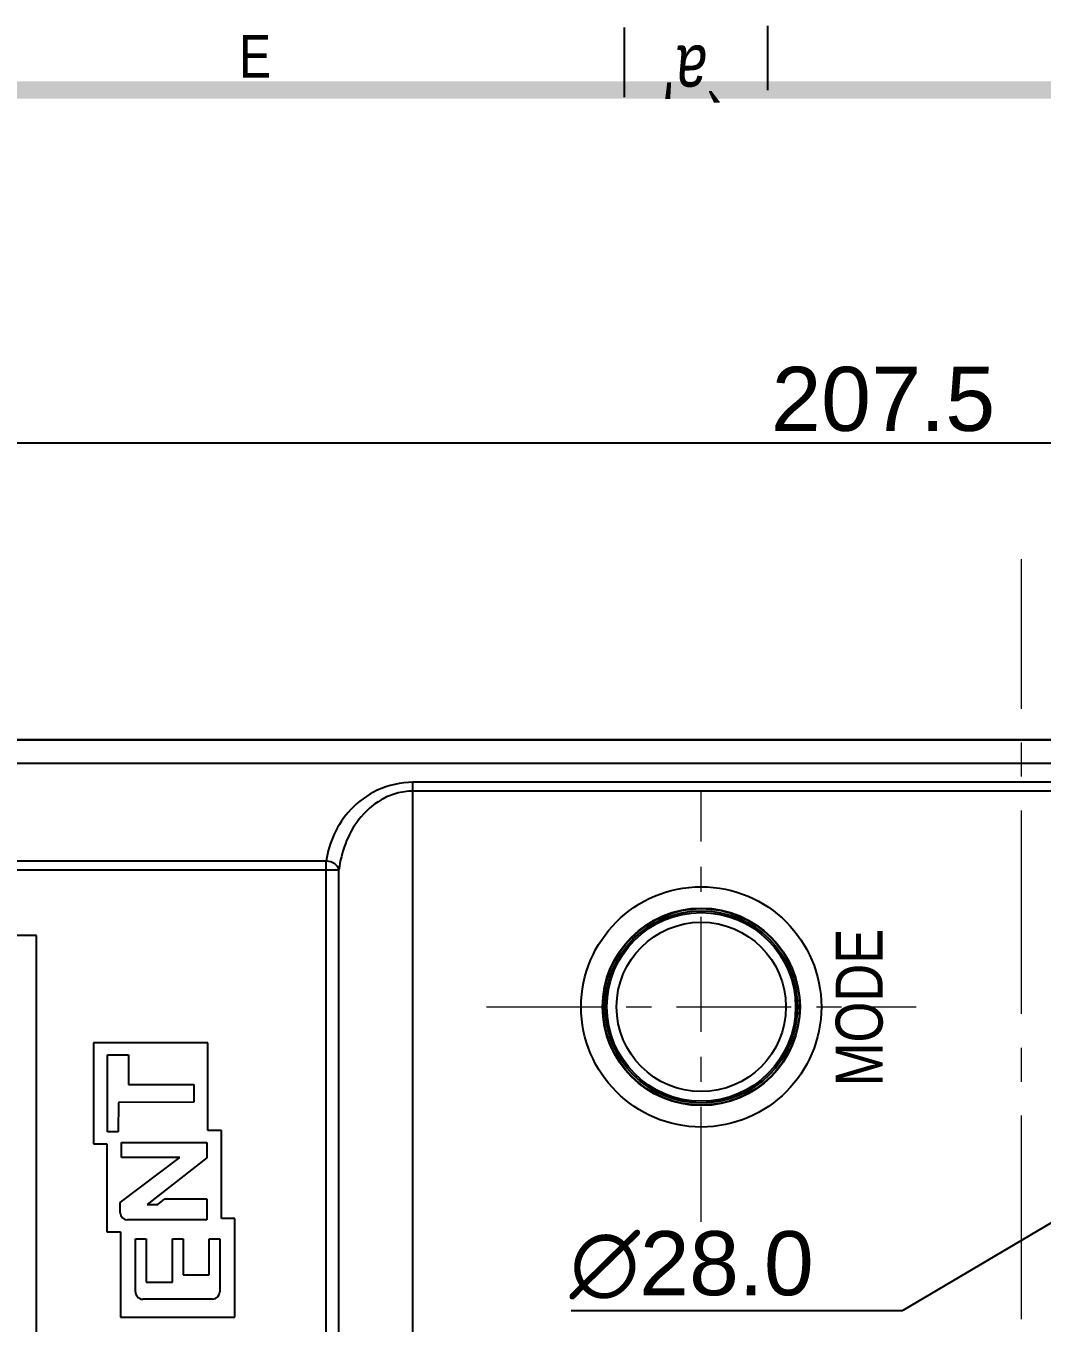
# Model space of a CAD drawing. Header units: millimetres. Extents: x 509 to 2449, y -194 to 649.
# Drawn here: x 2098.5 to 2146.1, y 147.9 to 208.6 of the extents above; entities that cross this region are included whole.
import ezdxf

# ---------------------------------------------------------------- set-up
doc = ezdxf.new("R2010")
doc.units = ezdxf.units.MM
doc.header["$PDMODE"] = 3
doc.header["$PDSIZE"] = 0.7
doc.linetypes.add('CENTER', pattern=[17.8, 10.75, -2.35, 2.35, -2.35])
doc.linetypes.add('CENTER2', pattern=[28.575, 19.05, -3.175, 3.175, -3.175])
doc.layers.get('0').update_dxf_attribs({"linetype": 'CONTINUOUS'})
doc.layers.get('Defpoints').update_dxf_attribs({"linetype": 'CONTINUOUS'})
doc.layers.add('3', color=112, linetype='CENTER', lineweight=15)
for name, color, linetype in [('BUTTON_PUSH_DXF_CONTINUOUS_LINE', 7, 'CONTINUOUS'), ('CASE_BODY_55DXF_CONTINUOUS_LINE', 7, 'CONTINUOUS'), ('COVER_TOP_55DXF_CONTINUOUS_LINE', 7, 'CONTINUOUS'), ('Dim', 1, 'CONTINUOUS'), ('WINDOW_FILM-DXF_CONTINUOUS_LINE', 7, 'CONTINUOUS')]:
    doc.layers.add(name, color=color, linetype=linetype)
doc.styles.add('OMI-1', font='arial.ttf', dxfattribs={"oblique": 1, "height": 3})
doc.styles.get("Standard").update_dxf_attribs({"font": 'gulim.ttc', "width": 0.8})
doc.dimstyles.new('1', dxfattribs={"dimtxt": 5, "dimasz": 2.5, "dimexe": 0.8, "dimexo": 0.3, "dimgap": 0.5, "dimtad": 1, "dimtoh": 1, "dimdec": 1, "dimzin": 0, "dimdsep": 46, "dimtxsty": 'OMI-1', "dimcen": 0, "dimclrd": 256, "dimclre": 256, "dimclrt": 256, "dimadec": 0, "dimazin": 0, "dimtfac": 0.8, "dimtdec": 1, "dimtix": 1, "dimtmove": 0, "dimatfit": 3, "dimfxl": 1, "dimtolj": 1, "dimtzin": 0, "dimarcsym": 0})

# ---------------------------------------------------------------- blocks, each defined once
blk = doc.blocks.new('*D4052')
at = {"layer": 'Defpoints', "color": 0}
for p in [(2175.692, 169.839), (2151.607, 155.614)]:
    blk.add_point(p, dxfattribs=at)
at = {"layer": 'Dim', "lineweight": -2}
for p, q in [((2177.845, 171.11), (2179.997, 172.382)), ((2175.692, 169.839), (2151.607, 155.614)), ((2149.454, 154.342), (2139.583, 148.512)), ((2124.053, 148.512), (2139.583, 148.512))]:
    blk.add_line(p, q, dxfattribs=at)
blk.add_arc((2163.65, 162.726), 13.986, 125.97482, 213.84478, dxfattribs=at)
at = {"layer": 'Dim'}
for points in [[(2177.633, 171.469), (2178.056, 170.751), (2175.692, 169.839)], [(2149.666, 153.984), (2149.243, 154.701), (2151.607, 155.614)]]:
    blk.add_solid(points, dxfattribs=at)
at = {"layer": 'Dim', "insert": (2129.689, 150.628), "char_height": 3, "attachment_point": 5, "style": 'OMI-1'}
blk.add_mtext('\\A1;∅28.0', dxfattribs=at)
blk = doc.blocks.new('*D4063')
at = {"layer": 'Defpoints', "color": 0}
for p in [(2242.35, 189.139), (2242.35, 182.443), (2034.95, 173.241)]:
    blk.add_point(p, dxfattribs=at)
at = {"layer": 'Dim', "lineweight": -2}
for p, q in [((2034.95, 173.541), (2034.95, 189.939)), ((2242.35, 182.743), (2242.35, 189.939)), ((2037.45, 189.139), (2239.85, 189.139))]:
    blk.add_line(p, q, dxfattribs=at)
at = {"layer": 'Dim'}
for points in [[(2037.45, 189.555), (2037.45, 188.722), (2034.95, 189.139)], [(2239.85, 188.722), (2239.85, 189.555), (2242.35, 189.139)]]:
    blk.add_solid(points, dxfattribs=at)
at = {"layer": 'Dim', "insert": (2138.65, 191.17), "char_height": 3, "attachment_point": 5, "style": 'OMI-1'}
blk.add_mtext('\\A1;\\A1;207.5', dxfattribs=at)

msp = doc.modelspace()

# ---------------------------------------------------------------- linework, layer by layer
for p, q in [((2126.536, 208.573), (2126.536, 206.823)), ((2133.269, 205.65), (2133.269, 208.65)), ((2126.536, 206.823), (2126.536, 205.323))]:
    msp.add_line(p, q)
at = {"const_width": 0.8}
msp.add_lwpolyline([(2433.269, 205.65), (1883.269, 205.65), (1883.269, -174.35), (2433.269, -174.35)], close=True, dxfattribs=at)
at = {"layer": '3', "linetype": 'CENTER2', "ltscale": 0.5}
msp.add_line((2145.15, -109.066), (2145.15, 183.692), dxfattribs=at)
at = {"layer": '3', "linetype": 'CENTER', "ltscale": 0.5}
for p, q in [((2130.15, 152.665), (2130.15, 172.788)), ((2120.088, 162.726), (2140.211, 162.726))]:
    msp.add_line(p, q, dxfattribs=at)
at = {"layer": 'BUTTON_PUSH_DXF_CONTINUOUS_LINE', "color": 7, "linetype": 'Continuous'}
for radius in [4.5, 4.418, 3.964]:
    msp.add_circle((2130.15, 162.726), radius, dxfattribs=at)
at = {"layer": 'CASE_BODY_55DXF_CONTINUOUS_LINE', "color": 7, "linetype": 'Continuous'}
msp.add_line((2058.15, 175.226), (2153.678, 175.226), dxfattribs=at)
at = {"layer": 'COVER_TOP_55DXF_CONTINUOUS_LINE', "color": 7, "linetype": 'Continuous'}
for p, q in [((2153.678, 175.226), (2059.148, 175.226)), ((2152.569, 174.115), (2060.26, 174.115)), ((2116.65, 117.211), (2116.65, 173.241)), ((2150.495, 173.241), (2116.65, 173.241)), ((2150.495, 172.828), (2116.65, 172.828)), ((2112.594, 169.553), (2060.451, 169.553)), ((2112.594, 120.899), (2112.594, 169.553)), ((2060.445, 169.14), (2113.187, 169.14)), ((2113.187, 121.312), (2113.187, 169.14)), ((2101.688, 161.046), (2101.688, 156.314)), ((2107.052, 161.046), (2101.688, 161.046)), ((2107.052, 156.936), (2107.052, 161.046)), ((2102.353, 156.879), (2102.352, 160.486)), ((2102.352, 160.486), (2103.327, 160.486)), ((2103.327, 160.486), (2103.327, 159.099)), ((2103.327, 159.099), (2106.388, 159.093)), ((2106.388, 159.093), (2106.388, 158.263)), ((2102.862, 158.255), (2102.855, 156.877)), ((2106.388, 158.263), (2102.862, 158.255)), ((2102.855, 156.877), (2102.353, 156.879)), ((2107.685, 156.936), (2107.052, 156.936)), ((2107.685, 152.825), (2107.685, 156.936)), ((2101.688, 156.314), (2102.32, 156.314)), ((2102.32, 156.314), (2102.32, 152.203)), ((2103.007, 155.67), (2103.007, 156.385)), ((2103.007, 156.385), (2106.997, 156.385)), ((2106.997, 156.385), (2107.005, 155.662)), ((2102.945, 153.575), (2105.732, 155.676)), ((2105.732, 155.676), (2103.007, 155.67)), ((2107.005, 155.662), (2104.199, 153.476)), ((2104.714, 153.475), (2105.033, 153.735)), ((2105.033, 153.735), (2106.997, 153.743)), ((2106.997, 153.743), (2106.997, 152.752)), ((2102.947, 153.088), (2102.945, 153.575)), ((2104.199, 153.476), (2104.714, 153.475)), ((2106.997, 152.752), (2103.285, 152.752)), ((2108.317, 152.825), (2107.685, 152.825)), ((2108.317, 148.193), (2108.317, 152.825)), ((2102.32, 152.203), (2102.952, 152.203)), ((2102.952, 152.203), (2102.952, 148.193)), ((2103.66, 149.38), (2103.662, 151.87)), ((2103.662, 151.87), (2104.158, 151.87)), ((2104.158, 151.87), (2104.158, 149.842)), ((2105.39, 149.842), (2105.39, 151.87)), ((2105.39, 151.87), (2105.885, 151.87)), ((2105.885, 151.87), (2105.885, 150.179)), ((2107.107, 150.179), (2107.107, 151.87)), ((2107.107, 151.87), (2107.607, 151.87)), ((2107.607, 151.87), (2107.608, 149.385)), ((2105.885, 150.179), (2107.107, 150.179)), ((2104.158, 149.842), (2105.39, 149.842)), ((2107.271, 149.047), (2103.998, 149.042)), ((2102.952, 148.193), (2108.317, 148.193))]:
    msp.add_line(p, q, dxfattribs=at)
for radius in [5.623, 4.623, 4.6]:
    msp.add_circle((2130.15, 162.726), radius, dxfattribs=at)
for centre, start, end in [((2103.285, 153.09), 180.23735, 270), ((2107.271, 149.385), 270.09456, 0.02487), ((2103.997, 149.379), 179.95323, 270.09456)]:
    msp.add_arc(centre, 0.337, start, end, dxfattribs=at)
for points, knots in [([(2116.65, 173.241), (2116.078, 173.241), (2114.98, 172.993), (2113.707, 172.054), (2112.909, 170.862), (2112.654, 169.985), (2112.594, 169.553)], [0, 0, 0, 0, 0.288125, 0.546735, 0.780118, 1, 1, 1, 1]), ([(2116.65, 172.828), (2116.386, 172.828), (2115.866, 172.754), (2114.954, 172.363), (2114.078, 171.563), (2113.44, 170.392), (2113.237, 169.555), (2113.187, 169.14)], [0, 0, 0, 0, 0.143766, 0.281816, 0.536047, 0.772312, 1, 1, 1, 1]), ([(2113.187, 169.14), (2113.171, 169.252), (2112.986, 169.471), (2112.734, 169.541), (2112.594, 169.553)], [0, 0, 0, 0, 0.445905, 1, 1, 1, 1])]:
    msp.add_open_spline(points, degree=3, knots=knots, dxfattribs=at)
at = {"layer": 'WINDOW_FILM-DXF_CONTINUOUS_LINE', "color": 7, "linetype": 'Continuous'}
for p, q in [((2099.029, 166.076), (2063.529, 166.076)), ((2099.029, 124.376), (2099.029, 166.076))]:
    msp.add_line(p, q, dxfattribs=at)

# ---------------------------------------------------------------- texts
at = {"width": 0.85}
msp.add_text('E', height=2, dxfattribs=at).set_placement((2108.517, 206.226))
at = {"oblique": 5, "width": 0.8}
msp.add_text("`a'", height=2.5, rotation=180, dxfattribs=at).set_placement((2131.375, 207.73))
at = {"color": 0, "insert": (2136.442, 159.01), "char_height": 2.2, "width": 13.76704, "attachment_point": 1, "rotation": 90}
msp.add_mtext('{\\fArial|b0|i0|c0|p34;MODE}', dxfattribs=at)

# ---------------------------------------------------------------- dimensions: what is measured, and where the dimension line sits
at = {"layer": 'Dim'}
dim = msp.add_linear_dim(base=(2242.35, 189.139), p1=(2034.95, 173.241), p2=(2242.35, 182.443), text='\\A1;207.5', dimstyle='1', override={"dimtxt": 7, "dimtxsty": 'OMI-1'}, dxfattribs=at)
dim.commit()
dim.dimension.update_dxf_attribs({"geometry": '*D4063', "text_midpoint": (2138.65, 189.139), "dimtype": 160})
dim = msp.add_diameter_dim_2p(p1=(2175.692, 169.839), p2=(2151.607, 155.614), dimstyle='1', dxfattribs=at)
dim.commit()
dim.dimension.update_dxf_attribs({"geometry": '*D4052', "text_midpoint": (2129.689, 148.512), "dimtype": 163})

doc.saveas('drawing.dxf')
